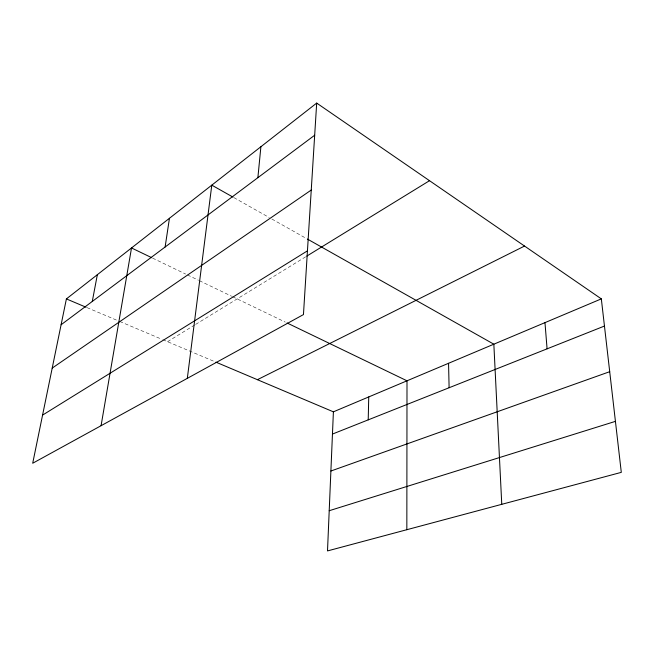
<?xml version="1.0" encoding="UTF-8"?>
<svg xmlns="http://www.w3.org/2000/svg" width="654" height="654" viewBox="0 0 654 654"><rect width="100%" height="100%" fill="white"/><g stroke="black" fill="none" stroke-linecap="round" stroke-linejoin="round"><path stroke-width="0.49" stroke-dasharray="3.27 2.45" d="M167.538 341.682L194.794 324.932M195.644 324.409L305.909 256.654M87.015 307.625L117.941 320.705M119.813 321.498L161.922 339.312M162.854 339.704L214.095 361.376M152.611 258.126L185.613 274.042M187.453 274.933L198.497 280.255M199.421 280.705L231.639 296.237M232.554 296.679L285.258 322.095M233.87 197.606L269.203 217.52M271.868 219.025L306.464 238.538"/><path stroke-width="0.98" d="M406.837 529.707L407.001 380.808L287.073 322.97M368.218 419.86L368.742 396.937M601.328 298.878L333.401 411.832L327.507 550.921L621.3 472.36L601.328 298.878L316.691 103.079L66.397 298.911L32.7 463.245L303.456 314.582L316.691 103.079M257.88 177.684L260.897 146.733M187.322 378.347L211.79 185.147L232.988 197.107M165.119 247.008L169.451 218.281M101.068 425.705L131.519 247.956L151.695 257.684M92.279 301.445L97.348 274.696M61.1 324.752L314.68 135.231M52.214 368.088L311.247 190.044M42.567 415.11L307.437 250.858M306.775 256.115L429.514 180.692M257.406 379.696L524.541 246.059M332.461 434.06L604.459 326.052M330.891 471.019L609.708 371.693M329.207 510.717L615.43 421.364M66.397 298.911L86.075 307.233M215.934 362.152L333.401 411.832M307.355 239.037L493.844 344.192L501.765 504.324M544.978 322.635L547.079 348.835M448.554 363.289L449.11 387.732"/></g></svg>
